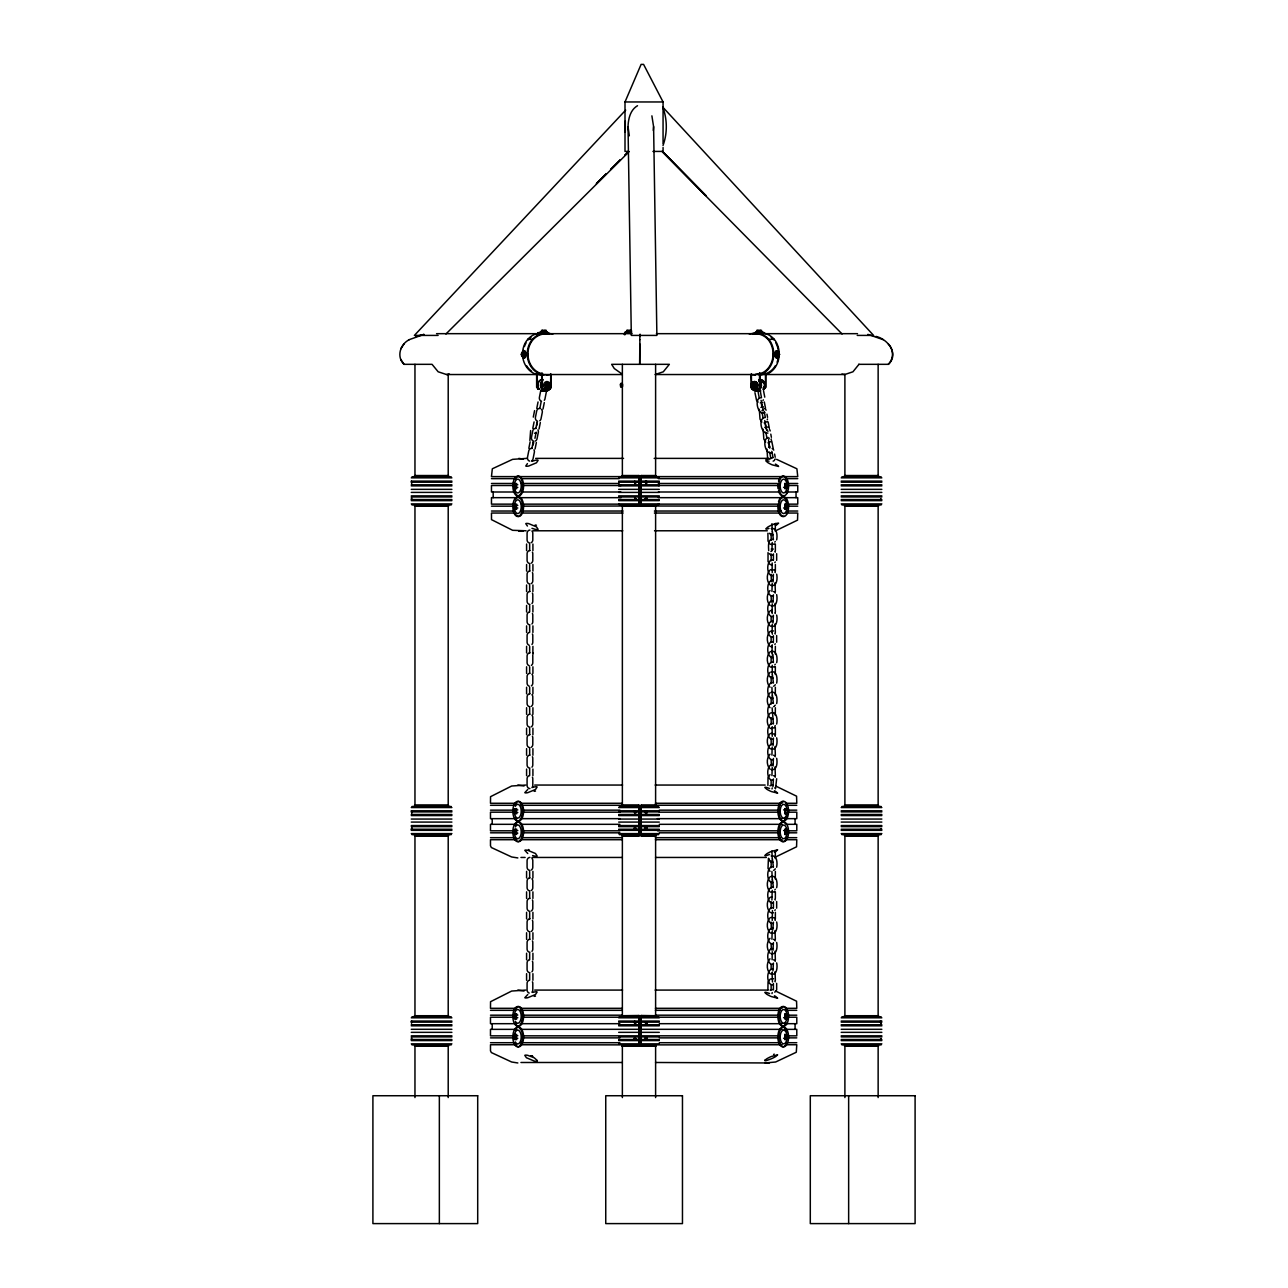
<?xml version="1.0" encoding="UTF-8"?>
<svg xmlns="http://www.w3.org/2000/svg" width="1288" height="1288" viewBox="0 0 1288 1288"><rect width="100%" height="100%" fill="white"/><g stroke="black" fill="none" stroke-linecap="round" stroke-linejoin="round"><path stroke-width="1.5" d="M550.749 373.697L550.588 387.978L551.103 387.269L548.801 389.443L551.103 387.286L551.103 374.631M625.099 334.687L624.744 332.385L624.39 333.978M750.968 374.647L751.532 387.978L751.371 373.697M621.138 385.209L621.202 383.921L621.251 387.269L621.154 383.148L621.299 385.209M620.51 384.999L620.607 383.679M620.768 384.162L620.623 386.593L620.864 383.808L621.267 384.758M621.685 385.064L621.702 384.017M621.959 385.064L621.991 384.017M622.249 385.064L622.281 384.017M622.539 385.064L622.555 384.017M639.782 343.896L639.782 364.327M622.362 506.216L638.993 506.216L638.993 475.53L622.362 475.53M655.608 475.53L641.134 475.53L641.134 506.216L655.608 506.216M622.362 835.912L638.993 835.912L638.993 805.225L622.362 805.225M622.362 1046.162L638.993 1046.162L638.993 1015.491L621.879 1015.717M780.464 805.29L641.134 805.225L641.134 835.912L655.608 835.912M656.091 1015.717L641.134 1015.491L641.134 1046.162L655.608 1046.162M411.516 498.569L411.758 500.163L411.5 497.651M411.5 810.844L411.758 813.356M411.516 828.265L411.709 829.891M411.516 1038.531L411.709 1040.157L411.5 1037.613M621.154 386.642L620.51 385.643M620.397 384.758L620.88 383.695M620.655 385.74L621.058 386.368M621.363 385.643L621.444 386.738M639.878 339.662L639.621 364.327M546.418 385.74C547.513 386.368 543.649 384.114 547.464 383.196M549.96 385.466C540.831 386.867 556.046 380.878 547.513 386.593M549.445 385.064C550.057 387.817 545.291 385.144 547.964 386.191M549.557 385.466C549.413 381.763 544.888 386.287 548.785 386.481L549.284 386.014M625.292 121.072L625.292 132.326M639.717 339.662L640.152 334.381M621.138 383.808L621.363 384.983M621.412 384.017L621.412 386.448M880.702 1022.221L880.702 1022.366M881.185 1038.852L880.67 1040.108L880.412 1039.255M411.629 1022.221L411.661 1021.11M532.846 653.934L532.91 646.335M771.931 564.595L772.236 562.969M775.279 531.187L775.36 523.572L778.596 523.169L776.728 524.812A7.776 1.272 -23.7 0 1 775.408 525.568M772.236 624.342L772.108 632.376M771.931 646.431L772.236 644.805M772.236 665.268L772.236 674.928M775.279 653.934L775.36 646.335M775.279 674.397L775.36 666.798M771.931 728.267L772.236 726.641M775.279 694.844L775.36 687.245M771.931 748.731L772.236 747.088M775.279 715.307L775.36 707.708M775.279 858.516L775.36 850.917M775.279 878.98L775.36 871.38M771.931 932.866L772.236 931.224M771.931 973.776L772.236 972.15M639.846 336.409L639.991 334.381M651.889 115.84L653.596 126.691L656.88 335.411L631.313 335.411L628.029 126.691C628.27 118.963 630.267 109.866 637.512 105.713M653.306 130.442L653.596 126.691M764.573 333.447L759.099 333.447C766.167 332.062 773.17 336.377 776.406 342.528A21.22 17.903 90 0 1 767.777 373.713L760.902 375.146M542.812 374.824L539.253 373.713A21.22 18.821 90 0 1 530.173 342.528C533.844 335.894 541.813 331.837 549.316 333.512L549.348 334.284A20.463 18.145 -90 0 0 532.942 339.791A20.463 18.145 -90 0 0 539.511 372.989L542.924 374.067M753.786 384.661C754.913 379.928 758.487 387.205 754.108 386.4M527.581 354.925L527.452 353.411M527.806 354.925L527.71 353.572M528.032 354.925L527.388 352.96M768.018 552.584L768.018 561.488L769.999 564.466M773.347 642.599L773.412 635.725M545.903 385.659L546.772 386.352L546.772 383.953M548.962 384.017L549.155 386.11M644.966 482.066L646.141 483.708M646.898 499.825L647.252 498.907M647.317 499.245L647.091 498.263M647.252 812.1L646.045 813.404M647.091 829.247L647.091 827.942M647.091 1023.01L647.091 1021.706M647.317 1039.191L647.091 1038.209M776.761 355.424L777.308 353.588M880.686 499.181L880.67 500.163L880.928 499.245M881.169 499.245L880.332 500.034M880.928 828.941L880.783 829.891M881.169 828.941L880.429 829.858M881.169 1039.191L880.332 1039.98M634.614 500.034L636.53 499.245L634.614 497.78M634.614 813.227L636.53 812.438L634.614 810.973M634.614 827.476L636.578 828.603L634.614 829.73M634.614 1023.477L636.53 1022.688L634.614 1021.239M634.614 1037.742L636.578 1038.852L634.614 1039.98M624.406 334.687L624.922 333.495M769.226 438.081L768.727 439.353M411.5 481.149L411.709 483.708M411.854 829.52L411.806 827.476M411.5 1021.11L411.564 1023.284M530.624 430.546L529.867 440.496M533.296 417.103L534.584 410.598M528.837 448.321L530.125 441.881M532.797 428.357L534.085 421.917M536.774 408.393L538.046 401.953M531.928 448.208L533.168 441.977M535.889 428.26L537.128 422.013M539.865 408.296L541.089 402.065M532.669 445.712L533.28 442.589M536.629 425.748L537.241 422.641M534.955 438.323L536.178 432.156M535.1 448.932L536.371 442.492M539.06 428.968L540.332 422.528M543.021 409.021L544.309 402.581M409.294 339.662C400.214 344.202 396.221 356.663 403.965 364.327L432.044 364.327L438.178 371.797L446.55 374.534L622.152 374.534M771.979 788.964L772.236 788.014M771.979 993.563L772.236 992.597M764.734 420.58L766.779 430.128M768.55 440.544L769.741 448.208M880.654 828.989L880.332 829.73M880.412 1021.964L880.783 1021.062L881.056 1023.284M880.815 1023.284L880.332 1021.239M524.329 355.134L524.297 353.588M516.23 487.363A2.624 1.32 -90 0 1 513.96 487.363C513.993 478.154 519.048 490.712 513.96 487.363A2.624 1.32 -90 0 1 515.087 483.419A2.624 1.32 -90 0 1 516.23 487.363L517.808 487.363M516.23 508.003A2.624 1.32 -90 0 1 513.96 508.003C513.993 498.794 519.048 511.352 513.96 508.003A2.624 1.32 -90 0 1 515.087 504.059A2.624 1.32 -90 0 1 516.23 508.003L517.808 508.003M517.808 812.519L516.23 812.519A2.624 1.32 -90 0 1 513.96 812.519A2.624 1.32 -90 0 1 515.087 808.59C520.271 817.912 508.422 810.635 516.665 808.59L515.522 809.894L516.665 813.839M517.808 833.159L516.23 833.159A2.624 1.32 -90 0 1 513.96 833.159A2.624 1.32 -90 0 1 515.087 829.214C520.271 838.552 508.422 831.275 516.665 829.214L515.522 830.535L516.665 834.479M516.23 1017.681A2.624 1.32 -90 0 1 513.96 1017.681C513.993 1008.472 519.048 1021.03 513.96 1017.681A2.624 1.32 -90 0 1 515.087 1013.736A2.624 1.32 -90 0 1 516.23 1017.681L517.808 1017.681M517.808 1038.321L516.23 1038.321A2.624 1.32 -90 0 1 513.96 1038.321L513.96 1035.697L516.665 1034.377L515.522 1035.697L516.665 1039.641L513.96 1038.321A2.624 1.32 -90 0 1 515.087 1034.377L516.456 1037.001L515.087 1039.641M787.451 484.739L787.451 487.363L784.73 488.667L785.873 487.363L784.73 483.419L787.451 484.739L785.873 484.739M787.451 505.379L787.451 508.003L784.73 509.307L785.873 508.003L784.73 504.059L787.451 505.379L785.873 505.379M785.873 812.519L787.451 812.519A2.624 1.32 -90 0 0 786.308 808.59C781.124 817.912 792.973 810.635 784.73 808.59L785.873 809.894L784.73 813.839L786.308 813.839M786.952 830.18C781.897 829.247 788.739 838.697 786.952 830.18A6.907 3.462 -90 0 0 781.655 826.188A6.907 3.462 -90 0 0 781.655 837.506A6.907 3.462 -90 0 0 786.984 833.642M786.952 1018.035L784.73 1019.001L785.873 1017.681L784.73 1013.736L787.451 1015.057L786.952 1018.035A6.907 3.462 -90 0 1 781.655 1022.028A6.907 3.462 -90 0 1 781.655 1010.71A6.907 3.462 -90 0 1 786.984 1014.574M787.451 1035.697L787.451 1038.321L784.73 1039.641L785.873 1038.321L784.73 1034.377L787.451 1035.697L785.873 1035.697M641.521 504.944L658.619 504.944M641.521 834.64L658.619 834.64M521.302 354.393L521.849 352.332L524.393 352.332L524.393 356.454L521.849 356.454L521.302 354.393L522.751 354.393M522.944 356.454L522.944 352.332M546.643 384.983L548.141 383.76M549.461 385.837L549.058 383.808M773.042 353.862L773.476 352.993M775.875 354.393L776.519 352.332L779.176 352.332L779.176 356.454L776.519 356.454L775.875 354.393L777.26 354.393L777.904 352.332M768.421 858.339L768.018 868.386L769.999 871.348M411.5 829.858L411.629 828.876M663.014 145.512C667.393 133.598 667.393 119.784 663.014 107.886M647.091 483.064L646.898 481.487M646.141 497.603L644.966 499.245M645.095 811.456L644.966 812.438M645.095 827.942L645.529 829.73M645.095 1021.706L645.529 1023.477M759.292 409.214L760.017 419.164L761.868 422.126M763.108 429.178L763.832 439.111L765.684 442.09M766.94 449.126L767.664 459.075M634.614 483.531L636.578 482.404L634.614 481.277M634.034 811.762L634.984 810.844M634.211 827.942L634.082 828.941M772.236 542.506L771.931 550.539M772.236 603.879L772.108 611.913M634.211 1038.209L634.082 1039.191M772.236 767.551L771.931 775.585M772.236 890.314L771.914 900.038M772.236 951.687L772.108 959.721M628.898 151.421L625.002 151.421L625.002 101.961L641.102 64.4L643.581 64.4L663.062 101.961L663.062 143.515M523.363 353.653L524.441 353.862M524.377 355.134L523.556 355.424M624.744 333.125L624.567 334.284A20.463 0.886 -90 0 1 624.922 334.236M755.364 385.949L755.476 384.677M545.13 385.209L546.176 383.148L549.396 383.148L550.459 385.209L549.396 387.269L546.176 387.269L545.13 385.209L547.287 387.269M546.241 385.209L547.287 383.148M761.079 400.294L763.269 410.373L762.448 410.357M547.561 384.227L547.207 385.74M547.803 384.388L547.368 385.853M549.718 385.74L548.559 386.642M413.094 477.317L415.927 475.755M858.967 364.327L852.946 371.797L844.719 374.534L764.879 374.534M550.443 388.3L549.461 389.282L550.427 388.316M773.058 581.918L773.412 574.335M772.945 602.494L773.412 594.798M772.945 622.957L773.412 615.261M773.058 745.591L773.412 738.008M772.945 786.63L773.412 778.934M775.505 788.642L776.664 778.741M772.945 950.303L773.412 942.607M772.945 970.766L773.412 963.07M400.777 348.823L404.062 343.896M888.253 364.327C893.904 358.74 893.904 349.467 888.253 343.896M769.403 459.14L773.042 457.594M772.446 910.535L772.236 920.437M537.933 333.447L542.634 333.447C535.663 332.336 528.853 336.603 525.472 342.528A21.22 18.821 -90 0 0 522.558 353.009M646.898 813.018L646.898 811.182M634.404 1021.448L634.082 1022.688M753.609 384.452L755.557 384.404L755.171 386.191M515.087 488.667L516.665 488.667L515.522 487.363L516.665 483.419M515.087 509.307L516.665 509.307L515.522 508.003L516.665 504.059M515.087 1019.001L516.665 1019.001L515.522 1017.681L516.665 1013.736M785.873 833.159L787.451 833.159A2.624 1.32 -90 0 0 786.308 829.214L784.73 829.214L785.873 830.535L784.73 834.479L786.308 834.479M771.222 441.43L767.938 442.879M773.058 766.054L773.412 758.471M625.694 110.108L414.398 335.411L438.113 335.411M776.004 353.057L775.956 355.424M546.611 384.388L546.676 385.74M549.557 386.014L547.69 386.191M772.236 583.432L771.931 591.45M769.886 785.777L773.347 785.084M445.938 333.995L628.866 151.904M606.278 173.848L596.344 183.765L606.262 173.848M769.999 570.069C766.392 573.643 766.392 581.355 769.999 584.929M769.999 590.532C766.392 594.106 766.392 601.802 769.999 605.392M769.999 610.979C766.392 614.569 766.392 622.265 769.999 625.839M769.999 631.442C766.392 635.016 766.392 642.728 769.999 646.302M769.999 651.905C766.392 655.479 766.392 663.191 769.999 666.765M769.999 672.368C766.392 675.942 766.392 683.638 769.999 687.229M769.999 692.815C766.392 696.406 766.392 704.101 769.999 707.676M769.999 713.278C766.392 716.853 766.392 724.564 769.999 728.139M775.408 727.366L770.997 728.622M769.999 733.741C766.392 737.316 766.392 745.028 769.999 748.602M769.999 754.205C766.392 757.779 766.392 765.475 769.999 769.065M769.999 774.652L768.018 777.63L767.889 785.422M769.999 876.951C766.392 880.525 766.392 888.237 769.999 891.811M769.999 897.414C766.392 900.988 766.392 908.7 769.999 912.274M769.999 917.877C766.392 921.451 766.392 929.147 769.999 932.737M772.768 929.984L773.412 922.144M769.999 938.324C766.392 941.914 766.392 949.61 769.999 953.184M769.999 958.787C766.392 962.361 766.392 970.073 769.999 973.648M769.999 979.25L768.018 982.229L767.889 990.021M764.879 412.418C757.924 417.006 753.367 396.978 761.482 397.751L760.371 391.439M762.126 410.55L763.124 410.099M772.027 452.796C765.394 455.099 761.804 439.337 768.099 437.437M767.294 421.595L764.122 422.931M645.191 481.487L646.141 481.116M645.191 827.685L646.141 827.299M646.995 1023.284L646.045 1023.654M645.529 1037.742L644.966 1039.191M770.095 990.15L773.042 989.522M527.42 463.6L525.762 466.014A5.828 1.53 -20.6 0 0 528.74 466.014L536.452 462.811L538.11 460.331A5.796 1.562 -21.4 0 0 535.132 460.331L531.944 461.329M755.396 386.191L754.092 386.239M785.873 487.363L787.451 487.363A2.624 1.32 -90 0 0 786.308 483.419L784.939 486.043L786.308 488.667M785.873 508.003L787.451 508.003A2.624 1.32 -90 0 0 786.308 504.059L784.939 506.683L786.308 509.307M785.873 1017.681L787.451 1017.681A2.624 1.32 -90 0 0 786.308 1013.736L784.939 1016.361L786.308 1019.001M785.873 1038.321L787.451 1038.321A2.624 1.32 -90 0 0 786.308 1034.377L784.939 1037.001L786.308 1039.641M751.773 384.017L753.512 382.826L756.233 384.017L756.233 386.4L754.494 387.591L751.773 386.4L751.773 384.017L754.494 382.826M753.512 387.591L756.233 386.4M527.774 789.48L524.796 792.667A5.828 1.53 -20.6 0 0 527.774 792.667L535.486 789.48L537.144 786.984A5.796 1.562 -21.4 0 0 534.166 786.984L532.62 787.403M527.774 994.513L524.796 997.717A5.828 1.53 -20.6 0 0 527.774 997.717L535.486 994.513L537.144 992.034A5.796 1.562 -21.4 0 0 534.166 992.034L532.62 992.436M547.899 384.162L548.495 383.679M548.946 386.239L548.076 386.368M777.389 355.552L776.101 354.264L777.566 353.347M413.4 1016.86L415.927 1015.717M773.347 534.633L771.013 534.794L769.403 533.248M773.347 555.096L771.013 555.257L769.403 553.695M773.347 575.559C765.893 577.249 765.877 558.412 773.347 560.039M773.347 596.006C766.006 597.503 765.861 579.681 773.042 580.341M773.347 616.469C766.006 617.966 765.861 600.144 773.042 600.804M773.347 636.932C765.893 638.639 765.877 619.786 773.347 621.412M773.347 698.305C766.022 699.899 765.845 681.948 773.042 682.64M773.347 718.768C765.877 720.362 765.877 701.654 773.347 703.248M773.347 739.231C766.006 740.713 765.861 722.89 773.042 723.55M773.347 759.679C766.022 761.272 765.845 743.337 773.042 744.013M773.347 780.142C766.006 781.639 765.861 763.816 773.042 764.476M773.347 882.441C766.006 883.938 765.861 866.116 773.042 866.776M773.347 902.904C766.006 904.385 765.861 886.563 773.042 887.223M773.347 923.351C765.877 924.961 765.877 906.237 773.347 907.847M773.347 943.814C766.006 945.312 765.861 927.489 773.042 928.149M773.347 964.277C766.006 965.775 765.861 947.952 773.042 948.612M773.347 984.74C765.877 986.334 765.877 967.626 773.347 969.22M776.6 530.302L797.53 520.143L797.755 513.043L786.807 513.043M775.634 856.971L796.564 846.796L796.789 839.712L785.825 839.712M774.555 544.003L770.997 544.486M774.555 666.765L770.997 667.248M774.555 891.811L770.997 892.294M409.198 339.662L424.042 334.381L416.008 336.409M645.449 1037.742L646.995 1037.935M767.922 433.074C761.289 434.442 757.908 418.648 764.637 417.554M762.593 402.355L760.29 402.967M760.934 407.427L763.237 406.831M764.766 427.391L768.131 427.004M768.582 447.339L769.596 446.904M769.58 854.491L766.714 855.49A5.796 0.982 -24.6 0 1 764.847 855.49L766.714 853.799A7.776 1.272 -23.7 0 1 771.238 851.465L777.63 849.822L775.762 851.465A7.776 1.272 -23.7 0 1 774.426 852.237M752.772 389.443L758.149 389.443L759.437 387.978L759.598 372.844M764.026 389.443L765.475 387.302L765.475 373.697M775.408 523.556L772.204 524.812A7.776 1.272 -23.7 0 0 767.68 527.13L765.813 528.837A5.796 0.982 -24.6 0 0 767.68 528.837L769.017 528.418M749.262 333.978L759.163 332.707M755.444 374.373L762.077 372.989A20.463 17.259 -90 0 0 768.308 339.791A20.463 17.259 -90 0 0 752.723 334.284L760.258 333.222L758.391 333.125M758.922 374.824L762.303 373.713A21.22 17.903 -90 0 0 770.949 342.528C767.584 336.071 760.001 331.821 752.739 333.512M536.339 433.187L534.423 433.219M770.997 569.586L774.555 570.069M770.997 610.496L772.269 610.287M770.997 630.959L773.557 630.959M770.997 651.422C777.179 649.909 777.598 658.828 776.664 662.676M770.997 712.795C777.179 711.282 777.598 720.201 776.664 724.049M770.997 733.258L775.408 734.498M770.997 876.468C777.179 874.955 777.598 883.874 776.664 887.722M770.997 896.931L772.269 896.706M770.997 917.394L774.555 917.877M770.997 978.767L773.557 978.767M773.042 657.54C765.861 658.2 766.006 640.378 773.347 641.875M773.042 678.003C765.974 678.567 765.974 661.613 773.042 662.177M773.042 862.139L770.095 861.511L768.759 858.516M757.746 389.443L760.001 387.286L760.001 373.681L763.655 373.681M758.825 379.67A5.78 4.878 -90 0 1 764.299 382.359A5.78 4.878 -90 0 1 763.526 389.33L765.877 387.286L765.877 372.844M446.55 374.534L449.448 374.067M526.695 458.383L512.624 459.349L492.322 468.784L491.469 476.608L622.812 476.608M765.764 459.108L768.856 458.625M513.461 513.043L491.469 513.043L491.517 519.644L512.624 530.302L526.1 530.785M525.729 785.052L511.658 786.018L490.551 796.676L490.486 803.277L516.633 803.277M525.729 990.086L511.658 991.052L490.551 1001.71L490.486 1008.311L516.633 1008.311M765.153 1062.97L775.634 1062.004L796.29 1052.248L796.789 1044.745L785.825 1044.745M771.206 528.611C777.308 527.404 777.469 536.114 776.664 539.914M771.206 549.074L773.347 549.074M771.206 671.821C777.308 670.613 777.469 679.34 776.664 683.139M771.206 692.284C777.308 691.076 777.469 699.787 776.664 703.586M771.206 855.957C777.308 854.749 777.469 863.459 776.664 867.259M773.347 912.806L770.997 912.757M757.956 333.93L760.258 333.962L759.163 333.93M545.452 374.631L541.797 375.146L534.552 373.713A21.22 18.821 -90 0 1 522.606 355.778M546.498 375.146L550.153 374.631M758.197 332.385L759.743 332.481M543.101 333.125L545.049 333.254L541.105 333.125L544.711 333.544M537.869 332.707L541.234 332.385M542.57 332.707L552.987 333.978M543.633 333.93L542.522 333.946L544.792 333.93M542.715 389.121L549.155 389.443L544.293 389.443M542.49 379.477A5.78 5.12 -90 0 0 538.867 389.33L537.659 389.121M543.633 389.443L548.591 389.443M625.002 101.961L663.062 101.961M652.936 151.421L663.062 151.421L663.062 147.476M540.219 332.014L547.529 332.014M625.404 332.014L631.539 332.014M755.509 332.014L762.818 332.014M540.219 332.401L547.529 332.401M625.404 332.401L631.539 332.401M755.509 332.401L762.818 332.401M624.905 332.707L628.286 332.707M436.551 333.673L538.658 333.673M542.345 333.673L632.15 333.673M656.397 333.673L760.966 333.673M764.975 333.673L857.486 333.673M857.228 335.411L873.602 335.411L662.837 107.194M527.71 339.308L532.411 339.308M768.823 339.308L774.281 339.308M523.491 354.393L524.941 354.393M778.435 354.393L779.82 354.393M858.661 364.327L888.527 364.327C899.201 353.83 887.883 339.114 875.985 336.409M538.545 373.697L541.717 373.697L541.685 387.286L542.795 388.896M760.886 374.534L655.077 374.534L663.304 371.797L669.341 364.327L611.639 364.327L614.296 368.545L621.814 373.842M753.512 382.826L756.233 384.017M549.348 385.209L550.459 385.209M751.773 386.4L752.756 386.4L752.756 384.017M758.149 389.443L752.192 389.282L751.371 387.286M535.663 458.383L623.553 458.383M654.191 458.383L768.984 458.383M414.961 475.53L448.208 475.53M844.896 475.53L878.142 475.53M414.495 475.755L448.691 475.755M621.879 475.755L638.929 475.755M641.199 475.755L656.091 475.755M844.429 475.755L878.625 475.755M656.51 476.608L797.755 476.608L796.902 468.784L776.6 459.349M411.967 476.801L451.219 476.801M619.351 476.801L638.59 476.801M641.521 476.801L658.619 476.801M841.901 476.801L881.153 476.801M411.274 477.848L451.895 477.848M618.675 477.848L638.51 477.848M641.617 477.848L659.295 477.848M841.209 477.848L881.845 477.848M491.469 478.637L515.731 478.637M521.35 478.637L619.142 478.637M658.329 478.637L779.546 478.637M786.807 478.637L797.755 478.637M411.274 481.116L451.895 481.116M618.675 481.116L638.623 481.116M641.488 481.116L659.295 481.116M841.209 481.116L881.845 481.116M411.274 482.195L451.895 482.195M618.675 482.195L638.623 482.195M641.488 482.195L659.295 482.195M841.209 482.195L881.845 482.195M491.469 483.483L513.461 483.483M521.479 483.483L619.142 483.483M658.329 483.483L777.244 483.483M786.807 483.483L797.755 483.483M411.274 484.803L451.895 484.803M513.96 484.739L515.522 484.739M516.23 484.739L517.808 484.739M618.675 484.803L638.623 484.803M641.488 484.803L659.295 484.803M841.209 484.803L881.845 484.803M513.461 485.512L491.469 485.512L491.469 492L513.461 492M523.218 485.512L621.09 485.512M658.329 485.512L777.244 485.512M786.807 485.512L797.755 485.512L797.755 492L786.807 492M411.274 485.882L451.895 485.882M618.675 485.882L638.623 485.882M641.488 485.882L659.295 485.882M841.209 485.882L881.845 485.882M513.96 487.363L515.522 487.363M783.587 487.363L785.165 487.363A2.624 1.32 -90 0 0 787.451 487.363M411.274 489.36L451.895 489.36M618.675 489.36L638.623 489.36M641.488 489.36L659.295 489.36M841.209 489.36L881.845 489.36M521.35 492L620.832 492M658.329 492L779.546 492M411.274 492.402L451.895 492.402M618.675 492.402L638.623 492.402M641.488 492.402L659.295 492.402M841.209 492.402L881.845 492.402M411.274 495.864L451.895 495.864M618.675 495.864L638.623 495.864M641.488 495.864L659.295 495.864M841.209 495.864L881.845 495.864M411.274 496.959L451.895 496.959M618.675 496.959L638.623 496.959M641.488 496.959L659.295 496.959M841.209 496.959L881.845 496.959M621.09 497.667L491.469 497.667L491.469 504.139L513.461 504.139M658.329 497.667L797.755 497.667L797.755 504.139L786.807 504.139M411.274 499.551L451.895 499.551M618.675 499.551L638.623 499.551M641.488 499.551L659.295 499.551M841.209 499.551L881.845 499.551M411.274 500.646L451.895 500.646M618.675 500.646L638.623 500.646M641.488 500.646L659.295 500.646M841.209 500.646L881.845 500.646M411.274 503.898L451.895 503.898M618.675 503.898L638.51 503.898M641.617 503.898L659.295 503.898M841.209 503.898L881.845 503.898M521.479 504.139L619.142 504.139M658.329 504.139L777.244 504.139M411.967 504.944L451.219 504.944M619.351 504.944L638.59 504.944M841.901 504.944L881.153 504.944M513.96 505.379L515.522 505.379M516.23 505.379L517.808 505.379M414.495 505.991L448.691 505.991M491.469 506.168L513.461 506.168M523.218 506.168L638.929 505.991M641.199 505.991L777.244 506.168M786.807 506.168L797.755 506.168M844.429 505.991L878.625 505.991M414.961 506.216L448.208 506.216M844.896 506.216L878.142 506.216M513.96 508.003L515.522 508.003M783.587 508.003L785.165 508.003A2.624 1.32 -90 0 0 787.451 508.003M491.469 511.03L513.461 511.03M521.479 511.03L623.054 511.03M654.417 511.03L781.059 511.03M786.807 511.03L797.755 511.03M521.35 513.043L623.054 513.043M654.417 513.043L779.546 513.043M533.103 530.785L622.78 530.785M654.529 530.785L767.31 530.785M518.822 531.268L523.105 531.268M534.697 785.052L622.571 785.052M655.125 785.052L765.153 785.052M520.368 803.277L622.088 803.277M655.399 803.277L782.009 803.277M785.825 803.277L796.789 803.277L796.564 796.177L775.634 786.018M414.961 805.225L448.208 805.225M490.486 805.29L514.749 805.29M520.368 805.29L622.088 805.29M785.825 805.29L796.789 805.29M844.896 805.225L878.142 805.225M414.495 805.451L448.691 805.451M621.879 805.451L638.929 805.451M641.199 805.451L656.091 805.451M844.429 805.451L878.625 805.451M411.967 806.497L451.219 806.497M619.351 806.497L638.59 806.497M641.521 806.497L658.619 806.497M841.901 806.497L881.153 806.497M411.274 807.544L451.895 807.544M618.675 807.544L638.51 807.544M641.617 807.544L659.295 807.544M841.209 807.544L881.845 807.544M513.96 809.894L515.522 809.894M516.23 809.894L517.808 809.894M783.587 809.894L785.165 809.894M785.873 809.894L787.451 809.894M490.486 810.152L512.495 810.152M522.252 810.152L619.866 810.152M659.311 810.152L778.564 810.152M787.741 810.152L796.789 810.152M411.274 810.796L451.895 810.796M618.675 810.796L638.623 810.796M641.488 810.796L659.295 810.796M841.209 810.796L881.845 810.796M411.274 811.891L451.895 811.891M618.675 811.891L638.623 811.891M641.488 811.891L659.295 811.891M841.209 811.891L881.845 811.891M512.495 812.181L490.486 812.181L490.486 818.653L516.633 818.653M522.252 812.181L619.866 812.181M659.311 812.181L778.564 812.181M787.741 812.181L796.789 812.181L796.789 818.653L784.247 818.653M513.96 812.519L515.522 812.519M411.274 814.483L451.895 814.483M618.675 814.483L638.623 814.483M641.488 814.483L659.295 814.483M841.209 814.483L881.845 814.483M411.274 815.578L451.895 815.578M618.675 815.578L638.623 815.578M641.488 815.578L659.295 815.578M841.209 815.578L881.845 815.578M520.368 818.653L620.124 818.653M657.363 818.653L782.009 818.653M411.274 819.055L451.895 819.055M618.675 819.055L638.623 819.055M641.488 819.055L659.295 819.055M841.209 819.055L881.845 819.055M411.274 822.082L451.895 822.082M618.675 822.082L638.623 822.082M641.488 822.082L659.295 822.082M841.209 822.082L881.845 822.082M516.633 824.32L490.486 824.32L490.486 830.808L512.495 830.808M520.368 824.32L619.866 824.32M659.311 824.32L782.009 824.32M785.825 824.32L796.789 824.32L796.789 830.808L787.741 830.808M411.274 825.56L451.895 825.56M618.675 825.56L638.623 825.56M641.488 825.56L659.295 825.56M841.209 825.56L881.845 825.56M411.274 826.638L451.895 826.638M618.675 826.638L638.623 826.638M641.488 826.638L659.295 826.638M841.209 826.638L881.845 826.638M411.274 829.247L451.895 829.247M618.675 829.247L638.623 829.247M641.488 829.247L659.295 829.247M841.209 829.247L881.845 829.247M411.274 830.341L451.895 830.341M513.96 830.535L515.522 830.535M516.23 830.535L517.808 830.535M618.675 830.341L638.623 830.341M641.488 830.341L659.295 830.341M783.587 830.535L785.165 830.535M785.873 830.535L787.451 830.535M841.209 830.341L881.845 830.341M522.252 830.808L619.866 830.808M657.508 830.808L778.564 830.808M490.486 832.821L512.495 832.821M522.252 832.821L619.866 832.821M659.311 832.821L778.564 832.821M787.741 832.821L796.789 832.821M513.96 833.159L515.522 833.159M411.274 833.594L451.895 833.594M618.675 833.594L638.51 833.594M641.617 833.594L659.295 833.594M841.209 833.594L881.845 833.594M411.967 834.64L451.219 834.64M619.351 834.64L638.59 834.64M841.901 834.64L881.153 834.64M414.495 835.687L448.691 835.687M621.879 835.687L638.929 835.687M641.199 835.687L656.091 835.687M844.429 835.687L878.625 835.687M414.961 835.912L448.208 835.912M844.896 835.912L878.142 835.912M490.486 837.683L514.749 837.683M522.252 837.683L622.088 837.683M655.399 837.683L780.464 837.683M785.825 837.683L796.789 837.683M516.633 839.712L490.486 839.712L490.486 845.781L491.356 847.536L511.658 856.971L517.84 857.937M520.368 839.712L622.088 839.712M655.399 839.712L782.009 839.712M520.948 857.454L525.118 857.454M532.121 857.454L621.814 857.454M655.544 857.454L766.344 857.454M534.697 990.086L622.571 990.086M655.125 990.086L768.002 990.086M520.368 1008.311L622.088 1008.311M655.399 1008.311L782.009 1008.311M785.825 1008.311L796.789 1008.311L796.564 1001.211L775.634 991.052M490.486 1010.323L514.749 1010.323M520.368 1010.323L622.088 1010.323M655.399 1010.323L780.464 1010.323M785.825 1010.323L796.789 1010.323M490.486 1015.185L512.495 1015.185M513.96 1015.057L515.522 1015.057M516.23 1015.057L517.808 1015.057M522.252 1015.185L622.088 1015.185M655.399 1015.185L778.564 1015.185M785.873 1015.057L787.451 1015.057M787.741 1015.185L796.789 1015.185M414.495 1015.717L448.691 1015.717M844.429 1015.717L878.625 1015.717M411.967 1016.763L451.219 1016.763M619.351 1016.763L638.59 1016.763M641.521 1016.763L658.619 1016.763M841.901 1016.763L881.153 1016.763M512.495 1017.214L490.486 1017.214L490.486 1023.686L516.633 1023.686M522.252 1017.214L620.124 1017.214M659.311 1017.214L778.564 1017.214M787.741 1017.214L796.789 1017.214L796.789 1023.686L784.247 1023.686M411.274 1017.81L451.895 1017.81M513.96 1017.681L515.522 1017.681M618.675 1017.81L638.51 1017.81M641.617 1017.81L659.295 1017.81M783.587 1017.681L785.165 1017.681A2.624 1.32 -90 0 0 787.451 1017.681M841.209 1017.81L881.845 1017.81M411.274 1021.062L451.895 1021.062M618.675 1021.062L638.623 1021.062M641.488 1021.062L659.295 1021.062M841.209 1021.062L881.845 1021.062M411.274 1022.141L451.895 1022.141M618.675 1022.141L638.623 1022.141M641.488 1022.141L659.295 1022.141M841.209 1022.141L881.845 1022.141M520.368 1023.686L619.866 1023.686M659.311 1023.686L782.009 1023.686M411.274 1024.749L451.895 1024.749M618.675 1024.749L638.623 1024.749M641.488 1024.749L659.295 1024.749M841.209 1024.749L881.845 1024.749M411.274 1025.828L451.895 1025.828M618.675 1025.828L638.623 1025.828M641.488 1025.828L659.295 1025.828M841.209 1025.828L881.845 1025.828M411.274 1029.305L451.895 1029.305M516.633 1029.354L490.486 1029.354L490.486 1035.842L512.495 1035.842M520.368 1029.354L638.623 1029.305M641.488 1029.305L782.009 1029.354M784.247 1029.354L796.789 1029.354L796.789 1035.842L787.741 1035.842M841.209 1029.305L881.845 1029.305M411.274 1032.348L451.895 1032.348M618.675 1032.348L638.623 1032.348M641.488 1032.348L659.295 1032.348M841.209 1032.348L881.845 1032.348M411.274 1035.826L451.895 1035.826M513.96 1035.697L515.522 1035.697M516.23 1035.697L517.808 1035.697M522.252 1035.842L638.623 1035.826M641.488 1035.826L778.564 1035.842M841.209 1035.826L881.845 1035.826M411.274 1036.904L451.895 1036.904M618.675 1036.904L638.623 1036.904M641.488 1036.904L659.295 1036.904M841.209 1036.904L881.845 1036.904M490.486 1037.87L512.495 1037.87M522.252 1037.87L619.866 1037.87M659.311 1037.87L778.564 1037.87M787.741 1037.87L796.789 1037.87M513.96 1038.321L515.522 1038.321M783.587 1038.321L785.165 1038.321A2.624 1.32 -90 0 0 787.451 1038.321M411.274 1039.513L451.895 1039.513M618.675 1039.513L638.623 1039.513M641.488 1039.513L659.295 1039.513M841.209 1039.513L881.845 1039.513M411.274 1040.591L451.895 1040.591M618.675 1040.591L638.623 1040.591M641.488 1040.591L659.295 1040.591M841.209 1040.591L881.845 1040.591M490.486 1042.716L514.749 1042.716M520.368 1042.716L619.866 1042.716M659.311 1042.716L780.464 1042.716M785.825 1042.716L796.789 1042.716M411.274 1043.844L451.895 1043.844M618.675 1043.844L638.51 1043.844M641.617 1043.844L659.295 1043.844M841.209 1043.844L881.845 1043.844M411.967 1044.89L451.219 1044.89M516.633 1044.745L490.486 1044.745L490.486 1050.815L491.356 1052.57L511.658 1062.004L517.84 1062.97M520.368 1044.745L638.59 1044.89M641.521 1044.89L782.009 1044.745M841.901 1044.89L881.153 1044.89M414.495 1045.953L448.691 1045.953M621.879 1045.953L638.929 1045.953M641.199 1045.953L656.091 1045.953M844.429 1045.953L878.625 1045.953M414.961 1046.162L448.208 1046.162M844.896 1046.162L878.142 1046.162M520.948 1062.487L621.814 1062.487M655.544 1062.487L769.435 1062.97M547.964 383.679L548.849 383.695M547.915 383.937L548.865 383.937M547.851 386.722L548.736 386.738M524.812 352.976L524.812 355.52M761.433 332.385L764.621 332.707M532.781 442.766L533.908 442.879M541.105 333.125L544.615 333.512M545.806 333.125L549.413 333.544M646.141 500.211L644.886 499.245M646.141 813.404L644.886 812.438M646.045 827.299L646.995 827.685M751.951 374.631L755.428 375.146M772.269 565.174L770.997 564.949M771.206 605.924C777.308 607.131 777.469 598.421 776.664 594.621M772.269 647.011L770.997 646.785M771.206 769.596C777.308 770.804 777.469 762.094 776.664 758.294M771.206 953.732C777.308 954.939 777.469 946.213 776.664 942.414M543.971 389.443L542.441 388.896M518.822 458.383L523.459 459.108M517.84 785.052L524.039 786.018M517.84 990.086L524.039 991.052M841.885 374.067L844.719 374.534M750.968 387.253L751.677 388.879A2.238 1.884 -90 0 0 752.514 389.395L753.222 389.443M755.074 386.352L754.172 385.853M773.042 539.431C767.326 538.271 768.598 547.754 768.695 550.636M773.412 723.872L772.108 707.82M867.903 334.381L883.198 339.662M770.997 585.412C777.179 586.926 777.598 578.006 776.664 574.158M770.997 626.322C777.179 627.836 777.598 618.932 776.664 615.068M770.997 749.085C777.179 750.598 777.598 741.679 776.664 737.831M770.997 933.22C777.179 934.734 777.598 925.814 776.664 921.966M770.997 974.13C777.179 975.644 777.598 966.725 776.664 962.877M532.62 855.57L534.166 855.989A5.796 1.562 21.4 0 0 537.144 855.989L535.486 853.509L527.774 850.305A5.828 1.53 20.6 0 0 524.796 850.305L527.774 853.509M769.017 461.233L767.68 460.83A5.796 0.982 24.6 0 0 765.813 460.83L767.68 462.521A7.776 1.272 23.7 0 0 772.204 464.839L778.596 466.481L776.728 464.839A7.776 1.272 23.7 0 0 775.408 464.083M549.187 383.808L549.413 384.227M548.318 383.695L549.606 384.468M547.545 386.368L548.382 386.722M531.944 528.322L535.132 529.32A5.796 1.562 21.4 0 0 538.11 529.32L536.452 526.84L528.74 523.636A5.828 1.53 20.6 0 0 525.762 523.636L527.42 526.051M751.693 388.316L752.933 389.395M769.58 788.481L766.714 787.483A5.796 0.982 24.6 0 0 764.847 787.483L766.714 789.19A7.776 1.272 23.7 0 0 771.238 791.508L777.63 793.15L775.762 791.508A7.776 1.272 23.7 0 0 774.426 790.751M769.58 993.515L766.714 992.517A5.796 0.982 24.6 0 0 764.847 992.517L766.714 994.223A7.776 1.272 23.7 0 0 771.238 996.542L777.63 998.184L775.762 996.542A7.776 1.272 23.7 0 0 774.426 995.785M634.984 1040.108L634.034 1039.191M772.414 531.719L773.412 539.736M772.414 674.928L773.412 682.946M772.414 695.391L773.412 703.409M772.414 859.064L773.412 867.082M772.414 879.527L773.412 887.545M772.236 531.719L771.931 523.685M772.236 695.391L771.931 687.357M772.236 859.048L771.931 851.03M772.236 879.511L771.931 871.493M767.085 430.079L768.002 431.351M538.304 389.282L536.629 387.302L536.629 374.647M752.627 389.282L751.677 388.3M772.446 634.227L771.931 632.376M772.462 654.642L771.931 652.823M772.462 981.987L772.059 973.1M769.999 544.003L768.018 541.041L767.889 533.232M758.052 402.162L756.523 400.246L754.945 392.679M773.524 355.826L773.009 354.651M662.386 151.936L842.078 333.978M772.236 572.629L772.108 564.595M772.236 613.555L771.931 611.913M772.236 736.301L772.108 728.267M772.945 654.787L773.412 662.483M537.74 388.896L536.983 373.697M532.62 652.662L533.361 653.757M400.777 359.4L404.062 364.327M775.006 582.804L775.36 591.562M775.006 746.476L775.36 755.235M775.006 766.94L775.36 775.682M775.006 930.612L775.36 939.355M771.351 581.661L771.142 574.335M771.351 602.124L771.142 596.376M771.351 765.797L771.142 760.049M771.351 929.469L771.142 922.144M771.351 949.916L771.142 944.185M777.26 354.393L777.904 356.454M771.689 440.899L773.186 448.321M629.317 135.803L628.029 126.691M775.07 603.428L775.36 612.009M775.07 623.891L775.36 632.472M775.07 787.564L775.279 788.546M775.07 951.236L775.36 959.818M775.07 971.699L775.36 980.281M763.51 390.634L764.766 397.155M766.956 414.156L767.567 417.328M770.788 434.12L771.383 437.292M774.603 454.084L775.215 457.24M764.299 401.953L765.539 408.393M768.131 421.917L769.355 428.357M764.187 411.387L765.362 417.554M771.834 451.315L773.009 457.465M761.433 404.239L762.029 407.362M764.959 422.641L766.151 428.872M769.081 444.151L769.677 447.274M758.165 392.244L759.34 398.394M761.981 412.208L763.172 418.359M765.813 432.156L766.988 438.323M769.628 452.12L770.82 458.27M771.206 540.3L771.142 533.425M771.206 560.763L771.142 553.888M771.206 683.509L771.142 676.635M771.206 703.973L771.142 697.098M771.206 724.436L771.142 717.561M771.206 744.883L771.142 738.008M771.206 867.645L771.142 860.77M771.206 888.108L771.142 881.234M771.206 908.555L771.142 901.68M621.428 386.642L621.154 385.531M620.703 386.239L620.945 384.565M772.059 645.755L772.108 652.823M622.571 386.448L622.539 385.466M622.281 386.448L622.249 385.466M621.991 386.448L621.959 385.466M621.702 386.448L621.685 385.466M621.396 385.837L621.235 384.951M878.142 364.327L878.142 476.818M878.142 504.944L878.142 806.288M878.142 834.415L878.142 1017.23M878.142 1045.341L878.142 1097.585M848.647 1095.734L848.647 1223.6M844.896 374.373L844.896 476.818M844.896 504.944L844.896 806.288M844.896 834.415L844.896 1017.23M844.896 1045.341L844.896 1097.585M796.048 492L796.048 497.667M795.082 818.653L795.082 824.32M795.082 1023.686L795.082 1029.354M776.664 553.695L776.664 560.377M776.664 635.531L776.664 642.213M776.664 901.503L776.664 908.185M776.664 983.34L776.664 990.021M775.36 544.035L775.36 550.636M775.36 564.498L775.36 571.099M775.36 728.171L775.36 734.772M775.36 891.843L775.36 898.444M775.36 912.307L775.36 918.908M773.412 553.888L773.412 560.2M773.412 901.68L773.412 907.992M773.412 983.517L773.412 989.828M772.108 748.731L771.931 755.122M772.108 932.866L771.931 939.258M771.142 616.839L771.142 621.573M771.142 637.302L771.142 642.036M771.142 656.172L771.142 662.483M771.142 780.512L771.142 785.245M771.142 964.648L771.142 969.381M771.142 985.095L771.142 989.828M761.546 331.966L761.546 330.324L756.781 330.324L756.781 331.966M760.258 330.324L760.258 331.966M757.891 330.324L757.891 331.966M755.235 384.017L755.235 386.4M655.608 364.327L655.608 476.818M655.608 504.944L655.608 806.288M655.608 834.415L655.608 1017.23M655.608 1045.341L655.608 1097.585M641.134 475.53L641.134 506.216M641.134 805.225L641.134 835.912M641.134 1015.491L641.134 1046.162M638.993 475.53L638.993 506.216M638.993 805.225L638.993 835.912M638.993 1015.491L638.993 1046.162M631.442 331.966L631.442 330.324L626.692 330.324L626.692 331.966M630.154 330.324L630.154 331.966M627.787 330.324L627.787 331.966M622.362 364.327L622.362 476.818M622.362 504.944L622.362 806.288M622.362 834.415L622.362 1017.23M622.362 1045.341L622.362 1097.585M546.257 331.966L546.257 330.324L541.491 330.324L541.491 331.966M544.969 330.324L544.969 331.966M542.602 330.324L542.602 331.966M542.039 372.844L542.554 388.622A3.252 2.866 -90 0 0 540.654 391.037L539.398 397.364A3.252 2.866 -90 0 0 541.556 401.26M532.91 544.035L532.91 550.636M532.91 564.498L532.91 571.099M532.91 584.961L532.91 591.562M532.91 605.408L532.91 612.009M532.91 625.871L532.91 632.472M532.91 666.798L532.91 673.399M532.91 687.245L532.91 693.846M532.91 707.708L532.91 714.309M532.91 728.171L532.91 734.772M532.91 748.634L532.91 755.235M532.91 769.081L532.91 775.682M532.91 871.38L532.91 877.981M532.91 891.843L532.91 898.444M532.91 912.307L532.91 918.908M532.91 932.754L532.91 939.355M532.91 953.217L532.91 959.818M532.91 973.68L532.91 980.281M529.658 544.148L529.658 550.539M529.658 564.595L529.658 570.986M529.658 585.058L529.658 591.45M529.658 605.521L529.658 611.913M529.658 625.984L529.658 632.376M529.658 646.431L529.658 652.823M529.658 666.894L529.658 673.286M529.658 687.357L529.658 693.749M529.658 707.82L529.658 714.212M529.658 728.267L529.658 734.659M529.658 748.731L529.658 755.122M529.658 769.194L529.658 775.585M529.658 871.493L529.658 877.885M529.658 891.94L529.658 898.332M529.658 912.403L529.658 918.795M529.658 932.866L529.658 939.258M529.658 953.329L529.658 959.721M529.658 973.776L529.658 980.168M526.583 544.035L526.583 550.636M526.583 564.498L526.583 571.099M526.583 584.961L526.583 591.562M526.583 605.408L526.583 612.009M526.583 625.871L526.583 632.472M526.583 646.335L526.583 652.936M526.583 666.798L526.583 673.399M526.583 687.245L526.583 693.846M526.583 707.708L526.583 714.309M526.583 728.171L526.583 734.772M526.583 748.634L526.583 755.235M526.583 769.081L526.583 775.682M526.583 871.38L526.583 877.981M526.583 891.843L526.583 898.444M526.583 912.307L526.583 918.908M526.583 932.754L526.583 939.355M526.583 953.217L526.583 959.818M526.583 973.68L526.583 980.281M493.175 492L493.175 497.667M492.209 818.653L492.209 824.32M492.209 1023.686L492.209 1029.354M448.208 374.373L448.208 476.818M448.208 504.944L448.208 806.288M448.208 834.415L448.208 1017.23M448.208 1045.341L448.208 1097.585M439.353 1095.734L439.353 1223.6M414.961 364.327L414.961 476.818M414.961 504.944L414.961 806.288M414.961 834.415L414.961 1017.23M414.961 1045.341L414.961 1097.585M515.168 479.072A9.853 4.927 -90 0 1 522.139 479.072A9.853 4.927 -90 0 1 522.139 492.998A9.853 4.927 -90 0 1 515.168 492.998M514.395 490.953A9.853 4.927 -90 0 1 513.896 488.587M514.765 482.598A6.907 3.462 -90 0 1 519.982 480.746A6.907 3.462 -90 0 1 519.982 491.34A6.907 3.462 -90 0 1 514.765 489.504M514.427 487.83A6.907 3.462 -90 0 1 514.427 484.256M515.168 1030.03A9.853 4.927 -90 0 1 522.139 1030.03A9.853 4.927 -90 0 1 522.139 1043.956A9.853 4.927 -90 0 1 515.168 1043.956M514.765 1033.556A6.907 3.462 -90 0 1 519.74 1031.35A6.907 3.462 -90 0 1 520.4 1041.445A6.907 3.462 -90 0 1 515.313 1041.895M514.427 1038.804A6.907 3.462 -90 0 1 514.427 1035.214M515.087 1034.377A2.624 1.32 -90 0 1 516.23 1038.321M775.859 342.946A20.463 17.259 -90 0 1 778.306 350.384M778.145 358.37A20.463 17.259 -90 0 1 777.099 362.17M775.424 365.663A20.463 17.259 -90 0 1 767.551 372.989M771.158 337.263A20.463 17.259 -90 0 1 773.782 339.791M778.483 356.229A3.655 1.964 -90 0 1 775.167 356.486A3.655 1.964 -90 0 1 776.439 350.787A3.655 1.964 -90 0 1 778.677 355.343M758.906 381.345A4.041 3.413 -90 0 1 760.435 388.107M758.938 380.25A5.78 4.878 -90 0 1 759.952 389.33A5.78 4.878 -90 0 1 752.289 388.139M759.405 381.168A5.78 4.878 -90 0 1 759.695 388.96A5.78 4.878 -90 0 1 753.158 389.99A5.78 4.878 -90 0 1 751.741 382.359M759.534 379.477A5.78 4.878 -90 0 1 764.026 383.035A5.78 4.878 -90 0 1 762.979 389.33M760.789 390.828A5.78 4.878 -90 0 1 758.262 390.828M760.081 391.021A5.78 4.878 -90 0 1 758.825 390.828M761.755 381.667A3.655 3.091 -90 0 1 762.496 382.037M763.14 382.617A3.655 3.091 -90 0 1 763.623 383.373M763.623 387.044A3.655 3.091 -90 0 1 763.14 387.801M763.381 399.827A3.252 2.753 -90 0 1 762.915 400.471M775.247 868.788A3.252 2.753 -90 0 1 774.812 869.464M774.249 869.98A3.252 2.753 -90 0 1 773.573 870.302M773.573 775.698A3.252 2.753 -90 0 1 774.249 776.02M774.812 776.535A3.252 2.753 -90 0 1 775.247 777.211M773.573 755.251A3.252 2.753 -90 0 1 774.249 755.573M774.812 756.088A3.252 2.753 -90 0 1 775.247 756.748M774.812 735.625A3.252 2.753 -90 0 1 775.247 736.301M775.247 725.579A3.252 2.753 -90 0 1 774.812 726.255M775.247 705.116A3.252 2.753 -90 0 1 774.812 705.792M774.249 706.307A3.252 2.753 -90 0 1 773.573 706.629M775.247 684.669A3.252 2.753 -90 0 1 774.812 685.329M774.249 685.86A3.252 2.753 -90 0 1 773.573 686.182M775.247 664.206A3.252 2.753 -90 0 1 774.812 664.882M774.812 633.326A3.252 2.753 -90 0 1 775.247 634.002M775.247 643.742A3.252 2.753 -90 0 1 774.812 644.419M774.812 612.863A3.252 2.753 -90 0 1 775.247 613.539M773.573 591.578A3.252 2.753 -90 0 1 774.249 591.9M774.812 592.416A3.252 2.753 -90 0 1 775.247 593.092M774.812 571.952A3.252 2.753 -90 0 1 775.247 572.629M774.812 551.489A3.252 2.753 -90 0 1 775.247 552.166M770.916 551.489A3.252 2.753 -90 0 1 772.156 550.652M775.247 561.906A3.252 2.753 -90 0 1 774.812 562.582M775.247 541.443A3.252 2.753 -90 0 1 774.812 542.119M772.124 448.514A3.252 2.753 -90 0 1 772.784 448.884M773.331 449.415A3.252 2.753 -90 0 1 773.75 450.108M775.151 458.931A3.252 2.753 -90 0 1 774.845 459.687M774.394 460.347A3.252 2.753 -90 0 1 773.122 461.12M769.516 429.468A3.252 2.753 -90 0 1 770.176 430.949M771.335 438.966A3.252 2.753 -90 0 1 771.029 439.739M764.476 408.602A3.252 2.753 -90 0 1 765.136 408.956M765.684 409.504A3.252 2.753 -90 0 1 766.102 410.196M767.503 419.002A3.252 2.753 -90 0 1 767.197 419.775M774.249 1054.115A3.252 2.753 -90 0 1 773.573 1054.437M774.812 981.134A3.252 2.753 -90 0 1 775.247 981.81M775.537 990.762A3.252 2.753 -90 0 1 774.812 992.227M773.573 959.834A3.252 2.753 -90 0 1 774.249 960.156M774.812 960.671A3.252 2.753 -90 0 1 775.247 961.347M773.573 939.371A3.252 2.753 -90 0 1 774.249 939.693M774.812 940.208A3.252 2.753 -90 0 1 775.247 940.884M774.812 919.761A3.252 2.753 -90 0 1 775.247 920.421M775.247 889.251A3.252 2.753 -90 0 1 774.812 889.928M774.812 899.298A3.252 2.753 -90 0 1 775.247 899.974M775.247 909.714A3.252 2.753 -90 0 1 774.812 910.391M515.168 1009.39A9.853 4.927 -90 0 1 522.139 1009.39A9.853 4.927 -90 0 1 522.139 1023.316A9.853 4.927 -90 0 1 515.168 1023.316M514.765 1012.915A6.907 3.462 -90 0 1 519.74 1010.71A6.907 3.462 -90 0 1 520.4 1020.804A6.907 3.462 -90 0 1 515.313 1021.255M514.427 1018.164A6.907 3.462 -90 0 1 514.427 1014.574M515.168 824.867A9.853 4.927 -90 0 1 522.139 824.867A9.853 4.927 -90 0 1 522.139 838.794A9.853 4.927 -90 0 1 515.168 838.794M515.313 826.96A6.907 3.462 -90 0 1 520.4 827.411A6.907 3.462 -90 0 1 519.74 837.506A6.907 3.462 -90 0 1 514.765 835.3M514.427 833.642A6.907 3.462 -90 0 1 514.427 830.052M515.087 829.214A2.624 1.32 -90 0 1 516.23 833.159M515.168 804.227A9.853 4.927 -90 0 1 522.139 804.227A9.853 4.927 -90 0 1 522.139 818.154A9.853 4.927 -90 0 1 515.168 818.154M515.313 806.32A6.907 3.462 -90 0 1 520.4 806.771A6.907 3.462 -90 0 1 519.74 816.866A6.907 3.462 -90 0 1 514.765 814.66M514.427 813.002A6.907 3.462 -90 0 1 514.427 809.411M515.087 808.59A2.624 1.32 -90 0 1 516.23 812.519M515.168 499.712A9.853 4.927 -90 0 1 522.139 499.712A9.853 4.927 -90 0 1 522.139 513.638A9.853 4.927 -90 0 1 515.168 513.638M514.395 511.594A9.853 4.927 -90 0 1 513.896 509.227M514.765 503.238A6.907 3.462 -90 0 1 519.982 501.386A6.907 3.462 -90 0 1 519.982 511.98A6.907 3.462 -90 0 1 514.765 510.145M514.427 508.47A6.907 3.462 -90 0 1 514.427 504.896M531.622 371.186A20.463 18.145 -90 0 1 526.502 365.663M523.218 354.377A20.463 18.145 -90 0 1 523.491 350.384M524.441 346.52A20.463 18.145 -90 0 1 526.051 342.946M528.241 339.791A20.463 18.145 -90 0 1 531.01 337.263M522.268 355.343A3.655 1.691 -90 0 1 524.2 350.787A3.655 1.691 -90 0 1 525.279 356.486A3.655 1.691 -90 0 1 522.429 356.229M522.606 353.443A3.655 1.691 -90 0 1 525.085 351.222A3.655 1.691 -90 0 1 525.44 356.985A3.655 1.691 -90 0 1 522.783 356.229M541.733 388.107A4.041 3.59 -90 0 1 541.733 382.391M544.293 390.828A5.78 5.12 -90 0 1 541.636 390.828M539.35 389.33A5.78 5.12 -90 0 1 542.973 379.477M543.826 390.828A5.78 5.12 -90 0 1 541.169 390.828M550.008 388.139A5.78 5.12 -90 0 1 541.942 389.33A5.78 5.12 -90 0 1 543.005 380.25M550.475 382.359A5.78 5.12 -90 0 1 548.978 389.99A5.78 5.12 -90 0 1 542.119 388.96A5.78 5.12 -90 0 1 542.409 381.168M544.293 400.294A3.252 2.866 -90 0 0 544.985 398.797L546.241 392.454A3.252 2.866 -90 0 0 546.176 390.779M531.96 858.371A3.252 2.866 -90 0 1 532.797 860.674L532.797 867.178A3.252 2.866 -90 0 1 531.364 869.98M529.932 857.422A3.252 2.866 -90 0 0 527.082 860.674L527.082 867.178A3.252 2.866 -90 0 0 529.932 870.414M529.191 849.855A3.252 2.866 -90 0 1 528.499 849.533M532.411 777.211A3.252 2.866 -90 0 1 532.797 778.838L532.797 785.342A3.252 2.866 -90 0 1 531.96 787.628M529.191 775.698A3.252 2.866 -90 0 0 527.082 778.838L527.082 785.342A3.252 2.866 -90 0 0 529.932 788.578M532.411 756.748A3.252 2.866 -90 0 1 532.797 758.374L532.797 764.879A3.252 2.866 -90 0 1 531.96 767.165M529.932 755.138A3.252 2.866 -90 0 0 527.082 758.374L527.082 764.879A3.252 2.866 -90 0 0 529.932 768.131M532.411 736.301A3.252 2.866 -90 0 1 532.797 737.927L532.797 744.416A3.252 2.866 -90 0 1 531.364 747.233M529.932 734.675A3.252 2.866 -90 0 0 527.082 737.927L527.082 744.416A3.252 2.866 -90 0 0 529.932 747.668M531.96 715.162A3.252 2.866 -90 0 1 532.797 717.464L532.797 723.953A3.252 2.866 -90 0 1 531.364 726.77M529.932 714.212A3.252 2.866 -90 0 0 527.082 717.464L527.082 723.953A3.252 2.866 -90 0 0 529.932 727.205M531.96 694.699A3.252 2.866 -90 0 1 532.797 697.001L532.797 703.506A3.252 2.866 -90 0 1 531.364 706.307M529.932 693.749A3.252 2.866 -90 0 0 527.082 697.001L527.082 703.506A3.252 2.866 -90 0 0 529.932 706.742M531.96 674.252A3.252 2.866 -90 0 1 532.797 676.538L532.797 683.043A3.252 2.866 -90 0 1 531.364 685.86M529.932 673.302A3.252 2.866 -90 0 0 527.082 676.538L527.082 683.043A3.252 2.866 -90 0 0 529.191 686.182M532.701 655.238A3.252 2.866 -90 0 1 532.797 656.091L532.797 662.579A3.252 2.866 -90 0 1 531.364 665.397M529.932 652.839A3.252 2.866 -90 0 0 527.082 656.091L527.082 662.579A3.252 2.866 -90 0 0 529.191 665.719M532.411 634.002A3.252 2.866 -90 0 1 532.797 635.628L532.797 642.116A3.252 2.866 -90 0 1 531.96 644.419M529.191 632.489A3.252 2.866 -90 0 0 527.082 635.628L527.082 642.116A3.252 2.866 -90 0 0 529.191 645.256M532.411 613.539A3.252 2.866 -90 0 1 532.797 615.165L532.797 621.669A3.252 2.866 -90 0 1 531.96 623.956M529.191 612.025A3.252 2.866 -90 0 0 527.082 615.165L527.082 621.669A3.252 2.866 -90 0 0 529.932 624.905M532.411 593.092A3.252 2.866 -90 0 1 532.797 594.702L532.797 601.206A3.252 2.866 -90 0 1 531.96 603.492M529.932 591.466A3.252 2.866 -90 0 0 527.082 594.702L527.082 601.206A3.252 2.866 -90 0 0 529.932 604.458M532.411 572.629A3.252 2.866 -90 0 1 532.797 574.255L532.797 580.743A3.252 2.866 -90 0 1 531.364 583.561M529.932 571.003A3.252 2.866 -90 0 0 527.082 574.255L527.082 580.743A3.252 2.866 -90 0 0 529.932 583.995M532.411 552.166A3.252 2.866 -90 0 1 532.797 553.792L532.797 560.28A3.252 2.866 -90 0 1 531.364 563.098M529.932 550.539A3.252 2.866 -90 0 0 527.082 553.792L527.082 560.28A3.252 2.866 -90 0 0 529.932 563.532M531.96 531.026A3.252 2.866 -90 0 1 532.797 533.329L532.797 539.833A3.252 2.866 -90 0 1 531.364 542.634M529.932 530.076A3.252 2.866 -90 0 0 527.082 533.329L527.082 539.833A3.252 2.866 -90 0 0 529.932 543.069M533.973 449.882A3.252 2.866 -90 0 1 534.343 452.329L533.087 458.673A3.252 2.866 -90 0 1 531.831 460.702M532.186 448.449A3.252 2.866 -90 0 0 528.756 450.913L527.5 457.24A3.252 2.866 -90 0 0 529.674 461.12M537.933 429.934A3.252 2.866 -90 0 1 538.32 432.382L537.048 438.709A3.252 2.866 -90 0 1 535.116 441.108M536.146 428.501A3.252 2.866 -90 0 0 532.733 430.949L531.477 437.292A3.252 2.866 -90 0 0 533.635 441.172M541.427 409.326A3.252 2.866 -90 0 1 542.28 412.418L541.024 418.761A3.252 2.866 -90 0 1 539.753 420.79M540.107 408.538A3.252 2.866 -90 0 0 536.694 410.985L535.438 417.328A3.252 2.866 -90 0 0 537.595 421.208M532.411 981.81A3.252 2.866 -90 0 1 532.797 983.436L532.797 989.925A3.252 2.866 -90 0 1 531.96 992.227M529.191 980.297A3.252 2.866 -90 0 0 527.082 983.436L527.082 989.925A3.252 2.866 -90 0 0 529.191 993.064M532.411 961.347A3.252 2.866 -90 0 1 532.797 962.973L532.797 969.462A3.252 2.866 -90 0 1 531.96 971.764M529.191 959.834A3.252 2.866 -90 0 0 527.082 962.973L527.082 969.462A3.252 2.866 -90 0 0 529.932 972.714M532.411 940.884A3.252 2.866 -90 0 1 532.797 942.51L532.797 949.015A3.252 2.866 -90 0 1 531.96 951.301M529.932 939.258A3.252 2.866 -90 0 0 527.082 942.51L527.082 949.015A3.252 2.866 -90 0 0 529.932 952.251M532.411 920.421A3.252 2.866 -90 0 1 532.797 922.047L532.797 928.551A3.252 2.866 -90 0 1 531.364 931.369M529.932 918.811A3.252 2.866 -90 0 0 527.082 922.047L527.082 928.551A3.252 2.866 -90 0 0 529.932 931.804M531.96 878.835A3.252 2.866 -90 0 1 532.797 881.137L532.797 887.625A3.252 2.866 -90 0 1 531.364 890.443M529.932 877.885A3.252 2.866 -90 0 0 527.082 881.137L527.082 887.625A3.252 2.866 -90 0 0 529.932 890.877M532.411 899.974A3.252 2.866 -90 0 1 532.797 901.6L532.797 908.088A3.252 2.866 -90 0 1 531.364 910.906M529.932 898.348A3.252 2.866 -90 0 0 527.082 901.6L527.082 908.088A3.252 2.866 -90 0 0 529.932 911.341M778.499 481.116A9.853 4.927 -90 0 1 787.032 481.116M787.032 490.953A9.853 4.927 -90 0 1 786.244 492.998M784.038 495.542A9.853 4.927 -90 0 1 778.499 490.953M778.016 488.587A9.853 4.927 -90 0 1 778.016 483.483M786.63 489.504A6.907 3.462 -90 0 1 781.188 490.937A6.907 3.462 -90 0 1 781.913 480.054A6.907 3.462 -90 0 1 786.984 484.256M785.165 487.363A2.624 1.32 -90 0 1 786.308 483.419M785.229 1045.518A9.853 4.927 -90 0 1 778.499 1041.928A9.853 4.927 -90 0 1 780.303 1028.468A9.853 4.927 -90 0 1 787.032 1032.074M786.984 1038.804A6.907 3.462 -90 0 1 781.655 1042.668A6.907 3.462 -90 0 1 781.655 1031.35A6.907 3.462 -90 0 1 786.984 1035.214M785.165 1038.321A2.624 1.32 -90 0 1 786.308 1034.377M786.244 1023.316A9.853 4.927 -90 0 1 778.999 1022.688A9.853 4.927 -90 0 1 779.948 1008.295A9.853 4.927 -90 0 1 787.032 1011.434M785.165 1017.681A2.624 1.32 -90 0 1 786.308 1013.736M787.032 836.765A9.853 4.927 -90 0 1 780.303 840.356A9.853 4.927 -90 0 1 778.499 826.912A9.853 4.927 -90 0 1 785.229 823.306M787.451 833.159A2.624 1.32 -90 0 1 785.165 833.159A2.624 1.32 -90 0 1 786.308 829.214M787.032 816.125A9.853 4.927 -90 0 1 780.689 820.118A9.853 4.927 -90 0 1 778.145 807.834A9.853 4.927 -90 0 1 784.038 801.683M786.984 813.002A6.907 3.462 -90 0 1 781.655 816.866A6.907 3.462 -90 0 1 781.655 805.547A6.907 3.462 -90 0 1 786.984 809.411M787.451 812.519A2.624 1.32 -90 0 1 785.165 812.519A2.624 1.32 -90 0 1 786.308 808.59M778.499 501.757A9.853 4.927 -90 0 1 787.032 501.757M787.032 511.594A9.853 4.927 -90 0 1 786.244 513.638M784.038 516.182A9.853 4.927 -90 0 1 778.016 504.123M786.63 510.145A6.907 3.462 -90 0 1 781.188 511.578A6.907 3.462 -90 0 1 781.913 500.694A6.907 3.462 -90 0 1 786.984 504.896M785.165 508.003A2.624 1.32 -90 0 1 786.308 504.059M536.452 525.198A5.796 1.562 21.4 0 1 535.132 524.989M534.166 996.365A5.796 1.562 -21.4 0 1 535.486 996.155M534.166 791.331A5.796 1.562 -21.4 0 1 535.486 791.122M645.546 482.259L646.496 482.694L645.594 482.131M645.546 498.762L646.496 499.181L645.594 498.633M645.546 811.955L646.56 812.245L645.546 811.955M645.546 828.458L646.56 828.748L645.546 828.458M645.546 1022.221L646.496 1022.64L645.594 1022.076M645.546 1038.708L646.496 1039.142L645.594 1038.579M634.775 482.259L635.773 482.694L634.839 482.131M634.775 498.762L635.773 499.181L634.839 498.633M634.775 811.955L635.837 812.245L634.775 811.955M634.775 828.458L635.837 828.748L634.775 828.458M634.775 1022.221L635.773 1022.64L634.839 1022.076M634.775 1038.708L635.773 1039.142L634.839 1038.579M537.354 1060.604L537.144 1061.022A5.796 1.562 21.4 0 1 534.166 1061.022L526.438 1057.754L524.796 1055.339A5.828 1.53 20.6 0 1 527.774 1055.339L534.166 1057.754L537.354 1060.604M765.056 1060.121L764.847 1060.523A5.796 0.982 -24.6 0 0 766.714 1060.523L771.238 1058.833A7.776 1.272 -23.7 0 0 775.762 1056.514L777.63 1054.856L771.238 1056.514A7.776 1.272 -23.7 0 0 766.714 1058.833L765.056 1060.121M620.478 159.68L610.544 169.597L620.462 159.68M627.562 152.596L624.728 155.429L627.562 152.596M477.703 1095.734L372.908 1095.734L372.908 1223.6L477.703 1223.6L477.703 1095.734M682.463 1095.734L605.746 1095.734L605.746 1223.6L682.463 1223.6L682.463 1095.734M915.092 1095.734L810.297 1095.734L810.297 1223.6L915.092 1223.6L915.092 1095.734M532.62 1056.273L530.962 1055.677L532.62 1056.273M705.84 195.486L662.241 151.211L705.792 195.486M522.026 490.953A9.853 4.927 -90 0 0 517.76 476.19A9.853 4.927 -90 0 0 513.493 490.953A9.853 4.927 -90 0 0 522.026 490.953M522.026 1041.928A9.853 4.927 -90 0 0 517.76 1027.148A9.853 4.927 -90 0 0 513.493 1041.928A9.853 4.927 -90 0 0 522.026 1041.928M778.499 356.985A3.655 1.964 -90 0 0 777.614 350.851A3.655 1.964 -90 0 0 775.199 355.343A3.655 1.964 -90 0 0 778.499 356.985M756.668 387.801A3.655 3.091 -90 0 0 755.283 381.667A3.655 3.091 -90 0 0 751.5 386.159A3.655 3.091 -90 0 0 756.668 387.801M757.392 387.044A3.655 3.091 -90 0 0 754.72 381.538A3.655 3.091 -90 0 0 752.047 387.044A3.655 3.091 -90 0 0 757.392 387.044M522.026 1021.287A9.853 4.927 -90 0 0 517.76 1006.508A9.853 4.927 -90 0 0 513.493 1021.287A9.853 4.927 -90 0 0 522.026 1021.287M522.026 836.765A9.853 4.927 -90 0 0 517.76 821.986A9.853 4.927 -90 0 0 513.493 836.765A9.853 4.927 -90 0 0 522.026 836.765M522.026 816.125A9.853 4.927 -90 0 0 517.76 801.345A9.853 4.927 -90 0 0 513.493 816.125A9.853 4.927 -90 0 0 522.026 816.125M522.026 511.594A9.853 4.927 -90 0 0 517.76 496.83A9.853 4.927 -90 0 0 513.493 511.594A9.853 4.927 -90 0 0 522.026 511.594M549.268 387.801A3.655 3.252 -90 0 0 547.819 381.667A3.655 3.252 -90 0 0 543.826 386.159A3.655 3.252 -90 0 0 549.268 387.801M787.145 492.998A9.853 4.927 -90 0 0 784.939 476.528A9.853 4.927 -90 0 0 778.902 488.587A9.853 4.927 -90 0 0 787.145 492.998M787.145 1043.956A9.853 4.927 -90 0 0 784.939 1027.486A9.853 4.927 -90 0 0 778.902 1039.545A9.853 4.927 -90 0 0 787.145 1043.956M787.145 1023.316A9.853 4.927 -90 0 0 784.939 1006.846A9.853 4.927 -90 0 0 778.902 1018.905A9.853 4.927 -90 0 0 787.145 1023.316M787.145 838.794A9.853 4.927 -90 0 0 784.939 822.324A9.853 4.927 -90 0 0 778.902 834.383A9.853 4.927 -90 0 0 787.145 838.794M787.145 818.154A9.853 4.927 -90 0 0 784.939 801.683A9.853 4.927 -90 0 0 778.902 813.742A9.853 4.927 -90 0 0 787.145 818.154M787.145 513.638A9.853 4.927 -90 0 0 784.939 497.168A9.853 4.927 -90 0 0 778.902 509.227A9.853 4.927 -90 0 0 787.145 513.638"/></g></svg>
